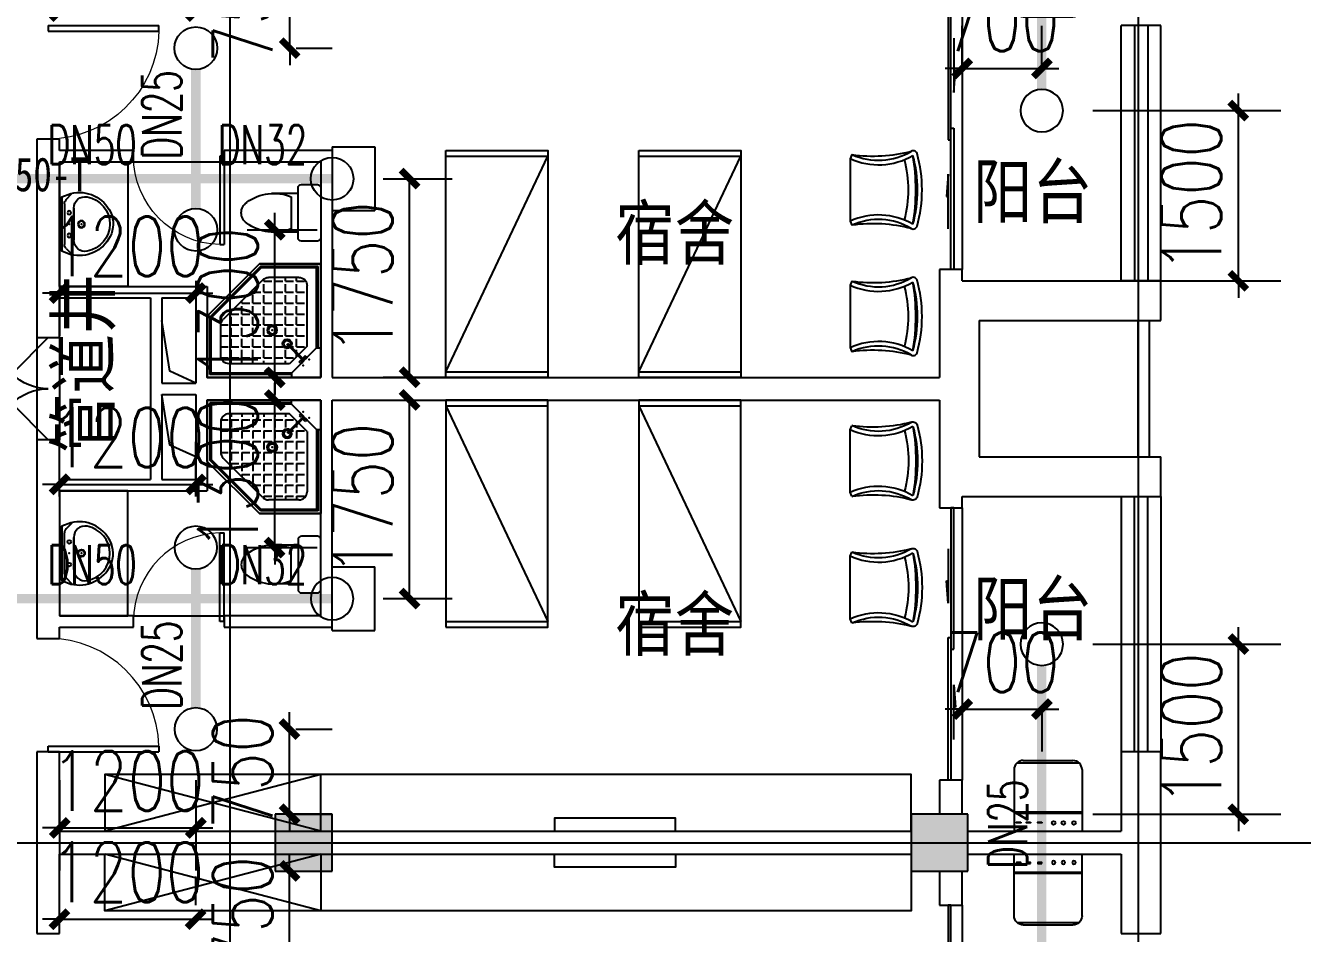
# Model space of a CAD drawing. Extents: x 0 to 2838408, y -923048 to 203859.
# Drawn here: x 2778163 to 2789409, y -637341 to -629341 of the extents above; entities that cross this region are included whole.
import ezdxf
from ezdxf.enums import TextEntityAlignment as Align

# ---------------------------------------------------------------- set-up
doc = ezdxf.new("R2010")
doc.units = 0
doc.header["$LTSCALE"] = 1000
for name, color, linetype in [('A-Fixt', 81, 'Continuous'), ('CLAYER', 7, 'Continuous'), ('COLUMN', 9, 'Continuous'), ('DOOR_FIRE', 4, 'Continuous'), ('DOTE', 8, 'Continuous'), ('E2-栏杆', 92, 'Continuous'), ('EQUIP_喷头', 7, 'Continuous'), ('PIPE-喷淋', 6, 'Continuous'), ('PUB_HATCH', 8, 'Continuous'), ('PUB_TEXT', 7, 'Continuous'), ('TEXT_喷淋', 7, 'Continuous'), ('TWT_DIM', 3, 'Continuous'), ('WALL', 9, 'Continuous'), ('WINDOW', 4, 'Continuous'), ('XREF', 8, 'Continuous'), ('抗震支吊架', 2, 'Continuous'), ('洁具', 213, 'Continuous'), ('配景', 3, 'Continuous')]:
    doc.layers.add(name, color=color, linetype=linetype)
doc.styles.add('_TCH_DIM_T3', font='SIMPLEX', dxfattribs={"width": 0.75, "bigfont": 'HZTXT'})
doc.styles.add('_TWT_PIPEDN', font='SIMPLEX', dxfattribs={"width": 0.8, "height": 2.3, "bigfont": 'HZTXT'})
doc.styles.add('kzcad', font='', dxfattribs={"width": 0.8})
doc.styles.get("Standard").update_dxf_attribs({"font": 'geniso.shx', "bigfont": 'hztxt.shx'})
doc.styles.get('kzcad').set_extended_font_data('SimSun')
doc.dimstyles.new('_TWT_ARCH&&150', dxfattribs={"dimtxt": 525, "dimasz": 150, "dimexe": 375, "dimexo": 450, "dimgap": 150, "dimtad": 1, "dimdec": 0, "dimzin": 0, "dimdsep": 46, "dimtxsty": '_TCH_DIM_T3', "dimblk": 'ARCHTICK', "dimcen": 0.09, "dimclrt": 7, "dimazin": 2, "dimtfac": 1, "dimtdec": 0, "dimtix": 1, "dimtmove": 2, "dimatfit": 3, "dimfxl": 1, "dimtolj": 1, "dimtzin": 0, "dimarcsym": 0})

# ---------------------------------------------------------------- blocks, each defined once
blk = doc.blocks.new('1F平面-CAD导入_dwg_Drawing4_t3_dwg_$plan$00001613-474159-1F-927810-1F')
at = {"layer": '洁具'}
for p, q in [((-30, 250), (-170, 250)), ((-200, 170), (-430, 170)), ((-260, -140), (-260, 140)), ((-200, -170), (-200, -220)), ((-170, -250), (-30, -250))]:
    blk.add_line(p, q, dxfattribs=at)
for points in [[(-200, 220), (-200, 170), (-200, -170), (-430, -170)], [(0, -220), (0, 220)]]:
    blk.add_lwpolyline(points, dxfattribs=at)
for centre, radius, start, end in [((-170, 220), 30, 90, 180), ((-30, 220), 30, 0, 90), ((-413, -227), 398, 67.4505, 126.6381), ((-590, 0), 110, 123.4509, 236.5491), ((-413, 227), 398, 233.3619, 292.5495), ((-170, -220), 30, 180, 270), ((-30, -220), 30, 270, 0)]:
    blk.add_arc(centre, radius, start, end, dxfattribs=at)
blk = doc.blocks.new('$lvtry$00000169')
at = {"color": 0}
for p, q in [((259, -36), (259, 0)), ((259, -36), (36, -259)), ((259, -24), (976, -24)), ((259, -36), (964, -36)), ((964, -36), (976, -24)), ((964, -36), (964, -525)), ((976, -24), (976, -530)), ((276, -120), (120, -276)), ((144, -151), (291, -298)), ((151, -144), (298, -291)), ((183, -213), (205, -213)), ((220, -213), (243, -213)), ((270, -213), (270, -143)), ((270, -213), (340, -213)), ((276, -120), (808, -120)), ((366, -213), (366, -143)), ((366, -213), (436, -213)), ((462, -213), (462, -143)), ((462, -213), (532, -213)), ((558, -213), (558, -143)), ((558, -213), (628, -213)), ((655, -213), (655, -143)), ((655, -213), (725, -213)), ((751, -213), (751, -143)), ((751, -213), (821, -213)), ((847, -213), (847, -143)), ((847, -213), (880, -213)), ((880, -192), (880, -460)), ((36, -259), (0, -259)), ((24, -259), (24, -976)), ((36, -259), (36, -964)), ((120, -276), (120, -808)), ((120, -309), (147, -309)), ((173, -309), (173, -239)), ((173, -309), (243, -309)), ((173, -405), (173, -335)), ((270, -263), (270, -239)), ((270, -405), (270, -335)), ((334, -309), (340, -309)), ((366, -309), (366, -239)), ((366, -309), (436, -309)), ((366, -405), (366, -335)), ((462, -309), (462, -239)), ((462, -309), (532, -309)), ((462, -405), (462, -335)), ((558, -309), (558, -239)), ((558, -309), (628, -309)), ((558, -405), (558, -335)), ((655, -309), (655, -239)), ((655, -309), (725, -309)), ((655, -405), (655, -335)), ((751, -309), (751, -239)), ((751, -309), (821, -309)), ((751, -405), (751, -335)), ((847, -309), (847, -239)), ((847, -309), (880, -309)), ((847, -405), (847, -335)), ((120, -405), (147, -405)), ((173, -405), (243, -405)), ((173, -501), (173, -431)), ((270, -405), (340, -405)), ((270, -501), (270, -431)), ((366, -405), (379, -405)), ((366, -501), (366, -431)), ((462, -405), (532, -405)), ((462, -501), (462, -431)), ((558, -405), (628, -405)), ((558, -501), (558, -431)), ((655, -405), (725, -405)), ((655, -501), (655, -431)), ((751, -405), (821, -405)), ((751, -501), (751, -431)), ((847, -405), (880, -405)), ((847, -501), (847, -431)), ((120, -501), (147, -501)), ((173, -501), (243, -501)), ((173, -598), (173, -528)), ((270, -501), (340, -501)), ((270, -598), (270, -528)), ((366, -501), (436, -501)), ((366, -598), (366, -528)), ((462, -501), (532, -501)), ((462, -598), (462, -528)), ((859, -511), (511, -859)), ((964, -525), (525, -964)), ((976, -530), (530, -976)), ((558, -501), (628, -501)), ((558, -598), (558, -528)), ((655, -501), (725, -501)), ((655, -598), (655, -528)), ((751, -501), (821, -501)), ((751, -598), (751, -528)), ((847, -501), (867, -501)), ((964, -525), (976, -530)), ((120, -598), (147, -598)), ((173, -598), (243, -598)), ((173, -694), (173, -624)), ((270, -598), (340, -598)), ((270, -694), (270, -624)), ((366, -598), (436, -598)), ((366, -694), (366, -624)), ((462, -598), (532, -598)), ((462, -694), (462, -624)), ((558, -598), (628, -598)), ((558, -694), (558, -624)), ((655, -598), (725, -598)), ((655, -694), (655, -624)), ((751, -598), (773, -598)), ((120, -694), (147, -694)), ((173, -694), (243, -694)), ((173, -790), (173, -720)), ((270, -694), (340, -694)), ((270, -790), (270, -720)), ((366, -694), (436, -694)), ((366, -790), (366, -720)), ((462, -694), (532, -694)), ((462, -790), (462, -720)), ((558, -694), (628, -694)), ((558, -790), (558, -720)), ((655, -694), (676, -694)), ((120, -790), (147, -790)), ((173, -790), (243, -790)), ((173, -878), (173, -816)), ((192, -880), (460, -880)), ((270, -790), (340, -790)), ((270, -880), (270, -816)), ((366, -790), (436, -790)), ((366, -880), (366, -816)), ((462, -790), (532, -790)), ((462, -880), (462, -816)), ((558, -790), (580, -790)), ((36, -964), (24, -976)), ((24, -976), (530, -976)), ((36, -964), (525, -964)), ((525, -964), (530, -976))]:
    blk.add_line(p, q, dxfattribs=at)
blk.add_lwpolyline([(0, 0), (0, -1000), (540, -1000), (1000, -540), (1000, 0)], close=True)
for points in [[(0, 0), (0, -1000)], [(0, 0), (1000, 0)], [(1000, 0), (1000, -540)], [(136, -190), (148, -178), (132, -162), (121, -174)], [(190, -136), (178, -148), (162, -132), (174, -121)], [(1000, -540), (540, -1000)], [(0, -1000), (540, -1000)]]:
    blk.add_lwpolyline(points, close=True, dxfattribs=at)
for radius in [43.8, 31.1]:
    blk.add_circle((416, -428), radius, dxfattribs=at)
for centre, radius, start, end in [((808, -192), 72, 0, 90), ((296, -296), 40.6, 142.583, 128.4197), ((296, -296), 28.6, 145.828, 125.6599), ((808, -460), 72, 315, 0), ((192, -808), 72, 180, 270), ((460, -808), 72, 270, 315)]:
    blk.add_arc(centre, radius, start, end, dxfattribs=at)
for p in [(156, -102, 0), (103, -156, 0), (416, -428, 0)]:
    blk.add_point(p, dxfattribs=at)
blk = doc.blocks.new('$lvtry$00000178')
at = {"color": 0}
for p, q in [((-238, 0), (238, 0)), ((-214, -36), (-272, -91)), ((-180, -23), (180, -23)), ((-142, -105), (140, -105)), ((140, -105), (-142, -105)), ((216, -37), (268, -91))]:
    blk.add_line(p, q, dxfattribs=at)
blk.add_lwpolyline([(-104, -430, 0.224698), (110, -425, 0.348046), (269, -79), (239, 0), (-241, 0), (-271, -79, 0.356844)], format="xyb", close=True, dxfattribs=at)
for centre, radius in [((-100, -65), 16.3), ((100, -65), 16.3), ((1, -172), 31.6)]:
    blk.add_circle(centre, radius, dxfattribs=at)
at = {"color": 0, "lineweight": 13}
blk.add_circle((1, -172), 23, dxfattribs=at)
at = {"color": 0}
for centre, radius, start, end in [((-142, -205), 100, 90, 190.5602), ((-180, -73), 50, 90, 133.181), ((140, -205), 100, 349.4398, 90), ((180, -73), 50, 44.5607, 90), ((-1, -179), 243, 190.5602, 349.4398)]:
    blk.add_arc(centre, radius, start, end, dxfattribs=at)
for p in [(0, -65), (1, -172)]:
    blk.add_point(p, dxfattribs=at)
blk = doc.blocks.new('A$C70365C93')
at = {"layer": '洁具'}
blk.add_lwpolyline([(-1900, 2300), (-1900, 1700), (-800, 1700), (-800, 2300)], close=True, dxfattribs=at)
blk.add_blockref('$lvtry$00000178', (-1350, 2280), dxfattribs=at)
at = {"layer": '洁具', "rotation": 180}
blk.add_blockref('$lvtry$00000169', (0, 0), dxfattribs=at)
at = {"layer": '洁具', "extrusion": (0, 0, -1), "xscale": -1, "zscale": -1, "rotation": 90}
blk.add_blockref('1F平面-CAD导入_dwg_Drawing4_t3_dwg_$plan$00001613-474159-1F-927810-1F', (1450, 0), dxfattribs=at)
blk = doc.blocks.new('单人床')
at = {"layer": 'A-Fixt'}
for p, q in [((47774, 13973), (48674, 13973)), ((47774, 12073), (48674, 13973)), ((47774, 12073), (48674, 12073))]:
    blk.add_line(p, q, dxfattribs=at)
blk.add_lwpolyline([(47774, 14023), (48674, 14023), (48674, 12023), (47774, 12023), (47774, 14023)], dxfattribs=at)
blk = doc.blocks.new('CH_AP01')
for p, q in [((-311, 17), (-275, 0)), ((-275, 0), (275, 0)), ((275, 0), (311, 17))]:
    blk.add_line(p, q)
for centre, radius, start, end in [((-307, 555), 37.8, 100.1859, 202.8359), ((0, -579), 1213, 74.7104, 105.2896), ((0, -579), 1173, 75.0287, 104.9713), ((0, -1278), 1857, 80.611, 99.389), ((307, 555), 37.8, 337.1641, 79.8141), ((-1658, 202), 1360, 352.1659, 14.4283), ((-824, 250), 563, 335.5038, 31.0903), ((-824, 250), 603, 335.5038, 30.2691), ((0, -579), 1093, 75.8767, 104.1233), ((824, 250), 603, 149.7309, 204.4962), ((824, 250), 563, 148.9097, 204.4962), ((1658, 202), 1360, 165.5717, 187.8341)]:
    blk.add_arc(centre, radius, start, end)
blk = doc.blocks.new('A$C61295E98')
at = {"color": 3}
for p, q in [((544, 598), (0, 598)), ((0, 598), (0, 0)), ((161, 598), (161, 0)), ((170, 0), (170, 598)), ((603, 572), (603, 26)), ((624, 518), (624, 80)), ((544, 0), (0, 0))]:
    blk.add_line(p, q, dxfattribs=at)
for points in [[(82, 540), (75, 540), (75, 577), (82, 577)], [(82, 453), (75, 453), (75, 490), (82, 490)], [(82, 353), (75, 353), (75, 389), (82, 389)]]:
    blk.add_lwpolyline(points, close=True, dxfattribs=at)
for centre in [(74, 250), (74, 164), (74, 71)]:
    blk.add_circle(centre, 15.7, dxfattribs=at)
for centre, start, end in [((544, 518), 360, 90), ((544, 80), 270, 0)]:
    blk.add_arc(centre, 80, start, end, dxfattribs=at)
blk = doc.blocks.new('宿舍')
at = {"layer": 'A-Fixt'}
for p, q in [((47854, 13802), (48354, 15702)), ((48354, 13802), (47854, 15702)), ((47854, 13802), (48354, 13802))]:
    blk.add_line(p, q, dxfattribs=at)
for points in [[(47854, 8602), (48354, 8602), (48354, 15702), (47854, 15702)], [(47854, 10676), (47970, 10676), (47970, 11743), (47854, 11743)]]:
    blk.add_lwpolyline(points, close=True, dxfattribs=at)
at = {"xscale": -1, "rotation": 90}
for p in [(63677, 60475), (63677, 58775)]:
    blk.add_blockref('单人床', p, dxfattribs=at)
at = {"layer": 'A-Fixt', "xscale": -1, "rotation": 180}
for p in [(50002, 9140), (51117, 9140)]:
    blk.add_blockref('CH_AP01', p, dxfattribs=at)
at = {"layer": '配景', "color": 252}
blk.add_blockref('A$C61295E98', (47854, 7097), dxfattribs=at)
blk = doc.blocks.new('$DorLib2D$00000131')
at = {"color": 0, "linetype": 'Continuous'}
for p, q in [((0.15, 0.125), (0.2319, 0.1973)), ((0.2319, 0.1973), (0.2319, 0.125)), ((-0.5, 0.125), (-0.5, 0)), ((0.0192, 0.125), (-0.5, 0.125)), ((0.0192, 0), (0.0192, 0.125)), ((0.35, 0.125), (0.15, 0.125)), ((-0.5, 0), (0.0192, 0)), ((-0.024, 0), (0.5, 0)), ((-0.024, -0.125), (-0.024, 0)), ((0.5, 0), (0.5, -0.125)), ((-0.35, -0.125), (-0.15, -0.125)), ((-0.2319, -0.1973), (-0.2319, -0.125)), ((-0.15, -0.125), (-0.2319, -0.1973)), ((0.5, -0.125), (-0.024, -0.125))]:
    blk.add_line(p, q, dxfattribs=at)
blk = doc.blocks.new('$WINLIB2D$00000001')
at = {"color": 0}
for points in [[(-0.5, 0.5), (-0.5, -0.5)], [(-0.5, 0.5), (0.5, 0.5)], [(0.5, -0.5), (0.5, 0.5)], [(0.5, 0.1667), (-0.5, 0.1667)], [(0.5, -0.1667), (-0.5, -0.1667)], [(-0.5, -0.5), (0.5, -0.5)]]:
    blk.add_lwpolyline(points, dxfattribs=at)
blk = doc.blocks.new('$DorLib2D$00000116')
at = {"color": 0}
for p, q in [((-0.5, 0), (-0.146, 0.354)), ((0.5, 0), (0.146, 0.354))]:
    blk.add_line(p, q, dxfattribs=at)
for centre, start, end in [((-0.5, 0), 0, 45), ((0.5, 0), 135, 180)]:
    blk.add_arc(centre, 0.5, start, end, dxfattribs=at)
blk = doc.blocks.new('$DorLib2D$00000001')
for p, q in [((0.45, 0.975), (0.5, 0.975)), ((0.45, 0), (0.45, 0.975)), ((0.5, 0), (0.5, 0.975)), ((0.5, 0), (0.45, 0))]:
    blk.add_line(p, q)
at = {"lineweight": 13}
blk.add_arc((0.475, 0), 0.975, 91.4693, 180, dxfattribs=at)
blk = doc.blocks.new('4F1')
at = {"layer": 'PUB_HATCH'}
for points in [[(2444816.7, -636291.3), (2444316.7, -636291.3), (2444316.7, -636791.3), (2444816.7, -636791.3)], [(2450416.7, -636291.3), (2449916.7, -636291.3), (2449916.7, -636791.3), (2450416.7, -636791.3)]]:
    blk.add_hatch(color=256, dxfattribs=at).paths.add_polyline_path(points)
for points in [[(2443616.7, -632491.3), (2443386.5, -632387.7), (2443316.7, -631941.3)], [(2443616.7, -633141.3), (2443386.5, -633037.7), (2443316.7, -632591.3)]]:
    blk.add_lwpolyline(points)
at = {"layer": 'COLUMN'}
for p, q in [((2444816.7, -636291.3), (2444316.7, -636291.3)), ((2444316.7, -636291.3), (2444316.7, -636791.3)), ((2444816.7, -636791.3), (2444816.7, -636291.3)), ((2450416.7, -636291.3), (2449916.7, -636291.3)), ((2449916.7, -636291.3), (2449916.7, -636791.3)), ((2450416.7, -636791.3), (2450416.7, -636291.3)), ((2444316.7, -636791.3), (2444816.7, -636791.3)), ((2449916.7, -636791.3), (2450416.7, -636791.3))]:
    blk.add_line(p, q, dxfattribs=at)
at = {"layer": 'DOOR_FIRE'}
for p, q in [((2442216.7, -632091.3), (2442216.7, -632991.3)), ((2442416.7, -632091.3), (2442416.7, -632991.3))]:
    blk.add_line(p, q, dxfattribs=at)
at = {"layer": 'DOTE'}
for p, q in [((2443916.7, -606941.3), (2443916.7, -690141.3)), ((2451916.7, -606941.3), (2451916.7, -690141.3)), ((2435862.3, -636541.3), (2453916.7, -636541.3))]:
    blk.add_line(p, q, dxfattribs=at)
at = {"layer": 'E2-栏杆'}
for points in [[(2451916.7, -633141.3), (2451916.7, -631941.3)], [(2452016.7, -633141.3), (2452016.7, -631941.3)]]:
    blk.add_lwpolyline(points, dxfattribs=at)
at = {"layer": 'WALL'}
for p, q in [((2442416.7, -630341.3), (2442216.7, -630341.3)), ((2442216.7, -630341.3), (2442216.7, -630441.3)), ((2442416.7, -630441.3), (2442416.7, -630341.3)), ((2442216.7, -630441.3), (2442216.7, -631641.3)), ((2443066.7, -630441.3), (2442416.7, -630441.3)), ((2443066.7, -630541.3), (2443066.7, -630441.3)), ((2444816.7, -630441.3), (2443866.7, -630441.3)), ((2443866.7, -630441.3), (2443866.7, -630541.3)), ((2444816.7, -630441.3), (2444816.7, -632441.3)), ((2442416.7, -630541.3), (2442416.7, -631641.3)), ((2442416.7, -630541.3), (2443066.7, -630541.3)), ((2443866.7, -630541.3), (2444716.7, -630541.3)), ((2444716.7, -630541.3), (2444716.7, -632441.3)), ((2450366.7, -631491.3), (2450166.7, -631491.3)), ((2450166.7, -631491.3), (2450166.7, -631841.3)), ((2450366.7, -631591.3), (2450366.7, -631491.3)), ((2442216.7, -631641.3), (2442216.7, -632091.3)), ((2442416.7, -631641.3), (2443216.7, -631641.3)), ((2443216.7, -631641.3), (2443716.7, -631641.3)), ((2443716.7, -631641.3), (2443716.7, -632441.3)), ((2450366.7, -631591.3), (2451766.7, -631591.3)), ((2452116.7, -631591.3), (2451766.7, -631591.3)), ((2452116.7, -631941.3), (2452116.7, -631591.3)), ((2442416.7, -632091.3), (2442416.7, -631741.3)), ((2442416.7, -631741.3), (2443216.7, -631741.3)), ((2443216.7, -631741.3), (2443216.7, -632541.3)), ((2443316.7, -631741.3), (2443616.7, -631741.3)), ((2443316.7, -631741.3), (2443316.7, -632491.3)), ((2443616.7, -631741.3), (2443616.7, -632491.3)), ((2450166.7, -631841.3), (2450166.7, -632441.3)), ((2450516.7, -631941.3), (2450516.7, -632541.3)), ((2450516.7, -631941.3), (2452116.7, -631941.3)), ((2442216.7, -632091.3), (2442416.7, -632091.3)), ((2443716.7, -632441.3), (2444716.7, -632441.3)), ((2444816.7, -632441.3), (2450166.7, -632441.3)), ((2443216.7, -632541.3), (2443216.7, -633341.3)), ((2443316.7, -632491.3), (2443616.7, -632491.3)), ((2443316.7, -632591.3), (2443316.7, -633341.3)), ((2443316.7, -632591.3), (2443616.7, -632591.3)), ((2443616.7, -632591.3), (2443616.7, -633341.3)), ((2450516.7, -632541.3), (2450516.7, -633141.3)), ((2443716.7, -632641.3), (2443716.7, -633441.3)), ((2443716.7, -632641.3), (2444716.7, -632641.3)), ((2444716.7, -634541.3), (2444716.7, -632641.3)), ((2444816.7, -634641.3), (2444816.7, -632641.3)), ((2444816.7, -632641.3), (2450166.7, -632641.3)), ((2450166.7, -632641.3), (2450166.7, -633241.3)), ((2442416.7, -632991.3), (2442216.7, -632991.3)), ((2442216.7, -632991.3), (2442216.7, -633441.3)), ((2442416.7, -633341.3), (2442416.7, -632991.3)), ((2450516.7, -633141.3), (2452116.7, -633141.3)), ((2452116.7, -633491.3), (2452116.7, -633141.3)), ((2450166.7, -633241.3), (2450166.7, -633591.3)), ((2442416.7, -633341.3), (2443216.7, -633341.3)), ((2443316.7, -633341.3), (2443616.7, -633341.3)), ((2442216.7, -633441.3), (2442216.7, -634641.3)), ((2442416.7, -633441.3), (2442416.7, -634541.3)), ((2442416.7, -633441.3), (2443216.7, -633441.3)), ((2443216.7, -633441.3), (2443716.7, -633441.3)), ((2450366.7, -633591.3), (2450366.7, -633491.3)), ((2450366.7, -633491.3), (2451766.7, -633491.3)), ((2451766.7, -633491.3), (2452116.7, -633491.3)), ((2450166.7, -633591.3), (2450366.7, -633591.3)), ((2443066.7, -634541.3), (2442416.7, -634541.3)), ((2443066.7, -634641.3), (2443066.7, -634541.3)), ((2444716.7, -634541.3), (2443866.7, -634541.3)), ((2443866.7, -634541.3), (2443866.7, -634641.3)), ((2442216.7, -634641.3), (2442216.7, -634741.3)), ((2442416.7, -634641.3), (2443066.7, -634641.3)), ((2442416.7, -634741.3), (2442416.7, -634641.3)), ((2443866.7, -634641.3), (2444816.7, -634641.3)), ((2442216.7, -634741.3), (2442416.7, -634741.3)), ((2442416.7, -635741.3), (2442216.7, -635741.3)), ((2442216.7, -635741.3), (2442216.7, -636541.3)), ((2442416.7, -636441.3), (2442416.7, -635741.3)), ((2452116.7, -635741.3), (2451766.7, -635741.3)), ((2451766.7, -635741.3), (2451766.7, -636441.3)), ((2452116.7, -636541.3), (2452116.7, -635741.3)), ((2450366.7, -635991.3), (2450166.7, -635991.3)), ((2450166.7, -635991.3), (2450166.7, -636291.3)), ((2450366.7, -636291.3), (2450366.7, -635991.3)), ((2442416.7, -636441.3), (2444316.7, -636441.3)), ((2444816.7, -636441.3), (2449916.7, -636441.3)), ((2450416.7, -636441.3), (2451766.7, -636441.3)), ((2442216.7, -636541.3), (2442216.7, -637341.3)), ((2442416.7, -637341.3), (2442416.7, -636641.3)), ((2442416.7, -636641.3), (2444316.7, -636641.3)), ((2444816.7, -636641.3), (2449916.7, -636641.3)), ((2450416.7, -636641.3), (2451766.7, -636641.3)), ((2451766.7, -636641.3), (2451766.7, -637341.3)), ((2452116.7, -637341.3), (2452116.7, -636541.3)), ((2450166.7, -636791.3), (2450166.7, -637091.3)), ((2450366.7, -637091.3), (2450366.7, -636791.3)), ((2450166.7, -637091.3), (2450366.7, -637091.3)), ((2442216.7, -637341.3), (2442416.7, -637341.3)), ((2451766.7, -637341.3), (2452116.7, -637341.3))]:
    blk.add_line(p, q, dxfattribs=at)
at = {"layer": 'WINDOW'}
for p, q in [((2450366.7, -629091.3), (2450366.7, -631491.3)), ((2443066.7, -630541.3), (2443866.7, -630541.3)), ((2450366.7, -633591.3), (2450366.7, -635991.3)), ((2443066.7, -634541.3), (2443866.7, -634541.3)), ((2450366.7, -637091.3), (2450366.7, -639491.3))]:
    blk.add_line(p, q, dxfattribs=at)
at = {"xscale": -1, "rotation": 89.99999999992463}
for name, p in [('宿舍', (2458518.4, -580787.5)), ('A$C70365C93', (2444716.7, -632441.3)), ('宿舍', (2458518.4, -588787.5))]:
    blk.add_blockref(name, p, dxfattribs=at)
for name, p, rotation in [('A$C70365C93', (2444716.7, -632641.3), 89.99999999999997), ('宿舍', (2458518.4, -684295.1), 89.99999999594154)]:
    blk.add_blockref(name, p, dxfattribs=dict(rotation=rotation))
at = {"layer": 'DOOR_FIRE', "xscale": 900, "yscale": -900, "zscale": 200, "rotation": 269.9999999999852}
blk.add_blockref('$DorLib2D$00000116', (2442316.7, -632541.3), dxfattribs=at)
at = {"layer": 'WINDOW'}
for name, p, xscale, yscale, zscale, rotation in [('$DorLib2D$00000131', (2450266.7, -630291.3), -2400, 200, -2400, 270), ('$DorLib2D$00000001', (2442316.7, -629841.3), -1000, 1000, -1000, 270.000000000007), ('$WINLIB2D$00000001', (2451941.7, -630466.3), 2249.999999993481, 350, 2249.999999993481, 90), ('$WINLIB2D$00000001', (2451941.7, -634616.3), -2249.999999993481, 350, -2249.999999993481, 90), ('$DorLib2D$00000131', (2450266.7, -634791.3), 2400, 200, 2400, 270), ('$DorLib2D$00000001', (2442316.7, -635241.3), 1000, 1000, 1000, 269.999999999993), ('$DorLib2D$00000131', (2450266.7, -638291.3), -2400, 200, -2400, 270)]:
    blk.add_blockref(name, p, dxfattribs=dict(at, xscale=xscale, yscale=yscale, zscale=zscale, rotation=rotation))
at = {"layer": 'WINDOW', "xscale": 800, "zscale": 800}
for p, yscale in [((2443466.7, -630491.3), -800), ((2443466.7, -634591.3), 800)]:
    blk.add_blockref('$DorLib2D$00000001', p, dxfattribs=dict(at, yscale=yscale))
at = {"layer": 'CLAYER'}
blk.add_text('管道井', height=525, rotation=90, dxfattribs=at).set_placement((2442903.7, -633108.9))
at = {"layer": 'PUB_TEXT'}
for s, p in [('阳台', (2450461.5, -631083.5)), ('宿舍', (2447308.9, -631449.3)), ('阳台', (2450461.5, -634759)), ('宿舍', (2447308.9, -634894.7))]:
    blk.add_text(s, height=525, dxfattribs=at).set_placement(p)
blk = doc.blocks.new('_ArchTick')
at = {"color": 0, "linetype": 'ByBlock', "const_width": 0.4}
blk.add_lwpolyline([(-0.5, -0.5), (0.5, 0.5)], dxfattribs=at)
blk = doc.blocks.new('*D2802')
at = {"layer": 'Defpoints', "color": 0, "linetype": 'ByBlock', "transparency": 16777216}
for p in [(2780094, -636791), (2780488, -636791), (2780094, -637541)]:
    blk.add_point(p, dxfattribs=at)
at = {"layer": 'TWT_DIM', "color": 0, "linetype": 'ByBlock', "lineweight": -2, "transparency": 16777216}
for p, q in [((2780488, -636791), (2780488, -636641)), ((2780488, -637541), (2780488, -636791)), ((2780544, -636791), (2780863, -636791)), ((2780488, -637541), (2780488, -637691)), ((2780544, -637541), (2780863, -637541))]:
    blk.add_line(p, q, dxfattribs=at)
at = {"layer": 'TWT_DIM', "color": 0, "linetype": 'ByBlock', "lineweight": -2, "transparency": 16777216, "xscale": 150, "yscale": 150, "zscale": 150}
for p, rotation in [((2780488, -636791), 270), ((2780488, -637541), 90)]:
    blk.add_blockref('_ArchTick', p, dxfattribs=dict(at, rotation=rotation))
at = {"layer": 'TWT_DIM', "color": 7, "linetype": 'ByBlock', "transparency": 16777216, "insert": (2780075, -637166), "char_height": 525, "attachment_point": 5, "rotation": 90, "style": '_TCH_DIM_T3'}
blk.add_mtext('\\A1;750', dxfattribs=at)
blk = doc.blocks.new('*D2804')
at = {"layer": 'Defpoints', "color": 0, "linetype": 'ByBlock', "transparency": 16777216}
for p in [(2779661, -637215), (2778461, -637541), (2779661, -637541)]:
    blk.add_point(p, dxfattribs=at)
at = {"layer": 'TWT_DIM', "color": 0, "linetype": 'ByBlock', "lineweight": -2, "transparency": 16777216}
for p, q in [((2778461, -637091), (2778461, -636840)), ((2779661, -637091), (2779661, -636840)), ((2778461, -637215), (2778311, -637215)), ((2778461, -637215), (2779661, -637215)), ((2779661, -637215), (2779811, -637215))]:
    blk.add_line(p, q, dxfattribs=at)
at = {"layer": 'TWT_DIM', "color": 0, "linetype": 'ByBlock', "lineweight": -2, "transparency": 16777216, "xscale": 150, "yscale": 150, "zscale": 150}
blk.add_blockref('_ArchTick', (2778461, -637215), dxfattribs=at)
at = {"layer": 'TWT_DIM', "color": 0, "linetype": 'ByBlock', "lineweight": -2, "transparency": 16777216, "xscale": 150, "yscale": 150, "zscale": 150, "rotation": 180}
blk.add_blockref('_ArchTick', (2779661, -637215), dxfattribs=at)
at = {"layer": 'TWT_DIM', "color": 7, "linetype": 'ByBlock', "transparency": 16777216, "insert": (2779061, -636802), "char_height": 525, "attachment_point": 5, "style": '_TCH_DIM_T3'}
blk.add_mtext('\\A1;1200', dxfattribs=at)
blk = doc.blocks.new('*D2816')
at = {"layer": 'Defpoints', "color": 0, "linetype": 'ByBlock', "transparency": 16777216}
for p in [(2787113, -634791), (2788844, -634791), (2787113, -636291)]:
    blk.add_point(p, dxfattribs=at)
at = {"layer": 'TWT_DIM', "color": 0, "linetype": 'ByBlock', "lineweight": -2, "transparency": 16777216}
for p, q in [((2788844, -634791), (2788844, -634641)), ((2787563, -634791), (2789219, -634791)), ((2788844, -636291), (2788844, -634791)), ((2787563, -636291), (2789219, -636291)), ((2788844, -636291), (2788844, -636441))]:
    blk.add_line(p, q, dxfattribs=at)
at = {"layer": 'TWT_DIM', "color": 0, "linetype": 'ByBlock', "lineweight": -2, "transparency": 16777216, "xscale": 150, "yscale": 150, "zscale": 150}
for p, rotation in [((2788844, -634791), 270), ((2788844, -636291), 90)]:
    blk.add_blockref('_ArchTick', p, dxfattribs=dict(at, rotation=rotation))
at = {"layer": 'TWT_DIM', "color": 7, "linetype": 'ByBlock', "transparency": 16777216, "insert": (2788431, -635541), "char_height": 525, "attachment_point": 5, "rotation": 90, "style": '_TCH_DIM_T3'}
blk.add_mtext('\\A1;1500', dxfattribs=at)
blk = doc.blocks.new('*D2817')
at = {"layer": 'Defpoints', "color": 0, "linetype": 'ByBlock', "transparency": 16777216}
for p in [(2786413, -634891), (2787113, -634891), (2787113, -635364)]:
    blk.add_point(p, dxfattribs=at)
at = {"layer": 'TWT_DIM', "color": 0, "linetype": 'ByBlock', "lineweight": -2, "transparency": 16777216}
for p, q in [((2786413, -635364), (2786263, -635364)), ((2786413, -635341), (2786413, -635739)), ((2786413, -635364), (2787113, -635364)), ((2787113, -635341), (2787113, -635739)), ((2787113, -635364), (2787263, -635364))]:
    blk.add_line(p, q, dxfattribs=at)
at = {"layer": 'TWT_DIM', "color": 0, "linetype": 'ByBlock', "lineweight": -2, "transparency": 16777216, "xscale": 150, "yscale": 150, "zscale": 150}
blk.add_blockref('_ArchTick', (2786413, -635364), dxfattribs=at)
at = {"layer": 'TWT_DIM', "color": 0, "linetype": 'ByBlock', "lineweight": -2, "transparency": 16777216, "xscale": 150, "yscale": 150, "zscale": 150, "rotation": 180}
blk.add_blockref('_ArchTick', (2787113, -635364), dxfattribs=at)
at = {"layer": 'TWT_DIM', "color": 7, "linetype": 'ByBlock', "transparency": 16777216, "insert": (2786763, -634952), "char_height": 525, "attachment_point": 5, "style": '_TCH_DIM_T3'}
blk.add_mtext('\\A1;700', dxfattribs=at)
blk = doc.blocks.new('*D2818')
at = {"layer": 'Defpoints', "color": 0, "linetype": 'ByBlock', "transparency": 16777216}
for p in [(2787113, -629719), (2786413, -630191), (2787113, -630191)]:
    blk.add_point(p, dxfattribs=at)
at = {"layer": 'TWT_DIM', "color": 0, "linetype": 'ByBlock', "lineweight": -2, "transparency": 16777216}
for p, q in [((2786413, -629741), (2786413, -629344)), ((2787113, -629741), (2787113, -629344)), ((2786413, -629719), (2786263, -629719)), ((2786413, -629719), (2787113, -629719)), ((2787113, -629719), (2787263, -629719))]:
    blk.add_line(p, q, dxfattribs=at)
at = {"layer": 'TWT_DIM', "color": 0, "linetype": 'ByBlock', "lineweight": -2, "transparency": 16777216, "xscale": 150, "yscale": 150, "zscale": 150}
blk.add_blockref('_ArchTick', (2786413, -629719), dxfattribs=at)
at = {"layer": 'TWT_DIM', "color": 0, "linetype": 'ByBlock', "lineweight": -2, "transparency": 16777216, "xscale": 150, "yscale": 150, "zscale": 150, "rotation": 180}
blk.add_blockref('_ArchTick', (2787113, -629719), dxfattribs=at)
at = {"layer": 'TWT_DIM', "color": 7, "linetype": 'ByBlock', "transparency": 16777216, "insert": (2786763, -629306), "char_height": 525, "attachment_point": 5, "style": '_TCH_DIM_T3'}
blk.add_mtext('\\A1;700', dxfattribs=at)
blk = doc.blocks.new('*D2819')
at = {"layer": 'Defpoints', "color": 0, "linetype": 'ByBlock', "transparency": 16777216}
for p in [(2779663, -631141), (2780357, -631141), (2779663, -632441)]:
    blk.add_point(p, dxfattribs=at)
at = {"layer": 'TWT_DIM', "color": 0, "linetype": 'ByBlock', "lineweight": -2, "transparency": 16777216}
for p, q in [((2780357, -631141), (2780357, -630991)), ((2780113, -631141), (2780732, -631141)), ((2780357, -632441), (2780357, -631141)), ((2780113, -632441), (2780732, -632441)), ((2780357, -632441), (2780357, -632591))]:
    blk.add_line(p, q, dxfattribs=at)
at = {"layer": 'TWT_DIM', "color": 0, "linetype": 'ByBlock', "lineweight": -2, "transparency": 16777216, "xscale": 150, "yscale": 150, "zscale": 150}
for p, rotation in [((2780357, -631141), 270), ((2780357, -632441), 90)]:
    blk.add_blockref('_ArchTick', p, dxfattribs=dict(at, rotation=rotation))
at = {"layer": 'TWT_DIM', "color": 7, "linetype": 'ByBlock', "transparency": 16777216, "insert": (2779945, -631791), "char_height": 525, "attachment_point": 5, "rotation": 90, "style": '_TCH_DIM_T3'}
blk.add_mtext('\\A1;1300', dxfattribs=at)
blk = doc.blocks.new('*D2820')
at = {"layer": 'Defpoints', "color": 0, "linetype": 'ByBlock', "transparency": 16777216}
for p in [(2779663, -632641), (2780357, -632641), (2779663, -633941)]:
    blk.add_point(p, dxfattribs=at)
at = {"layer": 'TWT_DIM', "color": 0, "linetype": 'ByBlock', "lineweight": -2, "transparency": 16777216}
for p, q in [((2780357, -632641), (2780357, -632491)), ((2780113, -632641), (2780732, -632641)), ((2780357, -633941), (2780357, -632641)), ((2780113, -633941), (2780732, -633941)), ((2780357, -633941), (2780357, -634091))]:
    blk.add_line(p, q, dxfattribs=at)
at = {"layer": 'TWT_DIM', "color": 0, "linetype": 'ByBlock', "lineweight": -2, "transparency": 16777216, "xscale": 150, "yscale": 150, "zscale": 150}
for p, rotation in [((2780357, -632641), 270), ((2780357, -633941), 90)]:
    blk.add_blockref('_ArchTick', p, dxfattribs=dict(at, rotation=rotation))
at = {"layer": 'TWT_DIM', "color": 7, "linetype": 'ByBlock', "transparency": 16777216, "insert": (2779945, -633291), "char_height": 525, "attachment_point": 5, "rotation": 90, "style": '_TCH_DIM_T3'}
blk.add_mtext('\\A1;1300', dxfattribs=at)
blk = doc.blocks.new('*D2821')
at = {"layer": 'Defpoints', "color": 0, "linetype": 'ByBlock', "transparency": 16777216}
for p in [(2780863, -632641), (2781545, -632641), (2780863, -634391)]:
    blk.add_point(p, dxfattribs=at)
at = {"layer": 'TWT_DIM', "color": 0, "linetype": 'ByBlock', "lineweight": -2, "transparency": 16777216}
for p, q in [((2781313, -632641), (2781920, -632641)), ((2781545, -634391), (2781545, -632641)), ((2781313, -634391), (2781920, -634391))]:
    blk.add_line(p, q, dxfattribs=at)
at = {"layer": 'TWT_DIM', "color": 0, "linetype": 'ByBlock', "lineweight": -2, "transparency": 16777216, "xscale": 150, "yscale": 150, "zscale": 150}
for p, rotation in [((2781545, -632641), 90), ((2781545, -634391), 270)]:
    blk.add_blockref('_ArchTick', p, dxfattribs=dict(at, rotation=rotation))
at = {"layer": 'TWT_DIM', "color": 7, "linetype": 'ByBlock', "transparency": 16777216, "insert": (2781132, -633516), "char_height": 525, "attachment_point": 5, "rotation": 90, "style": '_TCH_DIM_T3'}
blk.add_mtext('\\A1;1750', dxfattribs=at)
blk = doc.blocks.new('*D2822')
at = {"layer": 'Defpoints', "color": 0, "linetype": 'ByBlock', "transparency": 16777216}
for p in [(2780094, -635541), (2780487, -635541), (2780094, -636291)]:
    blk.add_point(p, dxfattribs=at)
at = {"layer": 'TWT_DIM', "color": 0, "linetype": 'ByBlock', "lineweight": -2, "transparency": 16777216}
for p, q in [((2780487, -635541), (2780487, -635391)), ((2780487, -636291), (2780487, -635541)), ((2780544, -635541), (2780862, -635541)), ((2780487, -636291), (2780487, -636441)), ((2780544, -636291), (2780862, -636291))]:
    blk.add_line(p, q, dxfattribs=at)
at = {"layer": 'TWT_DIM', "color": 0, "linetype": 'ByBlock', "lineweight": -2, "transparency": 16777216, "xscale": 150, "yscale": 150, "zscale": 150}
for p, rotation in [((2780487, -635541), 270), ((2780487, -636291), 90)]:
    blk.add_blockref('_ArchTick', p, dxfattribs=dict(at, rotation=rotation))
at = {"layer": 'TWT_DIM', "color": 7, "linetype": 'ByBlock', "transparency": 16777216, "insert": (2780075, -635916), "char_height": 525, "attachment_point": 5, "rotation": 90, "style": '_TCH_DIM_T3'}
blk.add_mtext('\\A1;750', dxfattribs=at)
blk = doc.blocks.new('*D2823')
at = {"layer": 'Defpoints', "color": 0, "linetype": 'ByBlock', "transparency": 16777216}
for p in [(2779663, -633384), (2778463, -633941), (2779663, -633941)]:
    blk.add_point(p, dxfattribs=at)
at = {"layer": 'TWT_DIM', "color": 0, "linetype": 'ByBlock', "lineweight": -2, "transparency": 16777216}
for p, q in [((2778463, -633491), (2778463, -633009)), ((2779663, -633491), (2779663, -633009)), ((2778463, -633384), (2778313, -633384)), ((2778463, -633384), (2779663, -633384)), ((2779663, -633384), (2779813, -633384))]:
    blk.add_line(p, q, dxfattribs=at)
at = {"layer": 'TWT_DIM', "color": 0, "linetype": 'ByBlock', "lineweight": -2, "transparency": 16777216, "xscale": 150, "yscale": 150, "zscale": 150}
blk.add_blockref('_ArchTick', (2778463, -633384), dxfattribs=at)
at = {"layer": 'TWT_DIM', "color": 0, "linetype": 'ByBlock', "lineweight": -2, "transparency": 16777216, "xscale": 150, "yscale": 150, "zscale": 150, "rotation": 180}
blk.add_blockref('_ArchTick', (2779663, -633384), dxfattribs=at)
at = {"layer": 'TWT_DIM', "color": 7, "linetype": 'ByBlock', "transparency": 16777216, "insert": (2779063, -632971), "char_height": 525, "attachment_point": 5, "style": '_TCH_DIM_T3'}
blk.add_mtext('\\A1;1200', dxfattribs=at)
blk = doc.blocks.new('*D2824')
at = {"layer": 'Defpoints', "color": 0, "linetype": 'ByBlock', "transparency": 16777216}
for p in [(2778463, -635541), (2779663, -635541), (2779663, -636411)]:
    blk.add_point(p, dxfattribs=at)
at = {"layer": 'TWT_DIM', "color": 0, "linetype": 'ByBlock', "lineweight": -2, "transparency": 16777216}
for p, q in [((2778463, -635991), (2778463, -636786)), ((2779663, -635991), (2779663, -636786)), ((2778463, -636411), (2778313, -636411)), ((2778463, -636411), (2779663, -636411)), ((2779663, -636411), (2779813, -636411))]:
    blk.add_line(p, q, dxfattribs=at)
at = {"layer": 'TWT_DIM', "color": 0, "linetype": 'ByBlock', "lineweight": -2, "transparency": 16777216, "xscale": 150, "yscale": 150, "zscale": 150}
blk.add_blockref('_ArchTick', (2778463, -636411), dxfattribs=at)
at = {"layer": 'TWT_DIM', "color": 0, "linetype": 'ByBlock', "lineweight": -2, "transparency": 16777216, "xscale": 150, "yscale": 150, "zscale": 150, "rotation": 180}
blk.add_blockref('_ArchTick', (2779663, -636411), dxfattribs=at)
at = {"layer": 'TWT_DIM', "color": 7, "linetype": 'ByBlock', "transparency": 16777216, "insert": (2779063, -635998), "char_height": 525, "attachment_point": 5, "style": '_TCH_DIM_T3'}
blk.add_mtext('\\A1;1200', dxfattribs=at)
blk = doc.blocks.new('*D2825')
at = {"layer": 'Defpoints', "color": 0, "linetype": 'ByBlock', "transparency": 16777216}
for p in [(2780863, -630691), (2781545, -630691), (2780863, -632441)]:
    blk.add_point(p, dxfattribs=at)
at = {"layer": 'TWT_DIM', "color": 0, "linetype": 'ByBlock', "lineweight": -2, "transparency": 16777216}
for p, q in [((2781313, -630691), (2781920, -630691)), ((2781545, -632441), (2781545, -630691)), ((2781313, -632441), (2781920, -632441))]:
    blk.add_line(p, q, dxfattribs=at)
at = {"layer": 'TWT_DIM', "color": 0, "linetype": 'ByBlock', "lineweight": -2, "transparency": 16777216, "xscale": 150, "yscale": 150, "zscale": 150}
for p, rotation in [((2781545, -630691), 90), ((2781545, -632441), 270)]:
    blk.add_blockref('_ArchTick', p, dxfattribs=dict(at, rotation=rotation))
at = {"layer": 'TWT_DIM', "color": 7, "linetype": 'ByBlock', "transparency": 16777216, "insert": (2781132, -631566), "char_height": 525, "attachment_point": 5, "rotation": 90, "style": '_TCH_DIM_T3'}
blk.add_mtext('\\A1;1750', dxfattribs=at)
blk = doc.blocks.new('*D2826')
at = {"layer": 'Defpoints', "color": 0, "linetype": 'ByBlock', "transparency": 16777216}
for p in [(2780095, -628791), (2780489, -628791), (2780095, -629541)]:
    blk.add_point(p, dxfattribs=at)
at = {"layer": 'TWT_DIM', "color": 0, "linetype": 'ByBlock', "lineweight": -2, "transparency": 16777216}
for p, q in [((2780489, -628791), (2780489, -628641)), ((2780489, -629541), (2780489, -628791)), ((2780545, -628791), (2780864, -628791)), ((2780489, -629541), (2780489, -629691)), ((2780545, -629541), (2780864, -629541))]:
    blk.add_line(p, q, dxfattribs=at)
at = {"layer": 'TWT_DIM', "color": 0, "linetype": 'ByBlock', "lineweight": -2, "transparency": 16777216, "xscale": 150, "yscale": 150, "zscale": 150}
for p, rotation in [((2780489, -628791), 270), ((2780489, -629541), 90)]:
    blk.add_blockref('_ArchTick', p, dxfattribs=dict(at, rotation=rotation))
at = {"layer": 'TWT_DIM', "color": 7, "linetype": 'ByBlock', "transparency": 16777216, "insert": (2780076, -629166), "char_height": 525, "attachment_point": 5, "rotation": 90, "style": '_TCH_DIM_T3'}
blk.add_mtext('\\A1;750', dxfattribs=at)
blk = doc.blocks.new('*D2827')
at = {"layer": 'Defpoints', "color": 0, "linetype": 'ByBlock', "transparency": 16777216}
for p in [(2778463, -631141), (2779663, -631141), (2779663, -631699)]:
    blk.add_point(p, dxfattribs=at)
at = {"layer": 'TWT_DIM', "color": 0, "linetype": 'ByBlock', "lineweight": -2, "transparency": 16777216}
for p, q in [((2778463, -631591), (2778463, -632074)), ((2779663, -631591), (2779663, -632074)), ((2778463, -631699), (2778313, -631699)), ((2778463, -631699), (2779663, -631699)), ((2779663, -631699), (2779813, -631699))]:
    blk.add_line(p, q, dxfattribs=at)
at = {"layer": 'TWT_DIM', "color": 0, "linetype": 'ByBlock', "lineweight": -2, "transparency": 16777216, "xscale": 150, "yscale": 150, "zscale": 150}
blk.add_blockref('_ArchTick', (2778463, -631699), dxfattribs=at)
at = {"layer": 'TWT_DIM', "color": 0, "linetype": 'ByBlock', "lineweight": -2, "transparency": 16777216, "xscale": 150, "yscale": 150, "zscale": 150, "rotation": 180}
blk.add_blockref('_ArchTick', (2779663, -631699), dxfattribs=at)
at = {"layer": 'TWT_DIM', "color": 7, "linetype": 'ByBlock', "transparency": 16777216, "insert": (2779063, -631287), "char_height": 525, "attachment_point": 5, "style": '_TCH_DIM_T3'}
blk.add_mtext('\\A1;1200', dxfattribs=at)
blk = doc.blocks.new('*D2828')
at = {"layer": 'Defpoints', "color": 0, "linetype": 'ByBlock', "transparency": 16777216}
for p in [(2779663, -629215), (2778463, -629541), (2779663, -629541)]:
    blk.add_point(p, dxfattribs=at)
at = {"layer": 'TWT_DIM', "color": 0, "linetype": 'ByBlock', "lineweight": -2, "transparency": 16777216}
for p, q in [((2778463, -629091), (2778463, -628840)), ((2779663, -629091), (2779663, -628840)), ((2778463, -629215), (2778313, -629215)), ((2778463, -629215), (2779663, -629215)), ((2779663, -629215), (2779813, -629215))]:
    blk.add_line(p, q, dxfattribs=at)
at = {"layer": 'TWT_DIM', "color": 0, "linetype": 'ByBlock', "lineweight": -2, "transparency": 16777216, "xscale": 150, "yscale": 150, "zscale": 150}
blk.add_blockref('_ArchTick', (2778463, -629215), dxfattribs=at)
at = {"layer": 'TWT_DIM', "color": 0, "linetype": 'ByBlock', "lineweight": -2, "transparency": 16777216, "xscale": 150, "yscale": 150, "zscale": 150, "rotation": 180}
blk.add_blockref('_ArchTick', (2779663, -629215), dxfattribs=at)
at = {"layer": 'TWT_DIM', "color": 7, "linetype": 'ByBlock', "transparency": 16777216, "insert": (2779063, -628802), "char_height": 525, "attachment_point": 5, "style": '_TCH_DIM_T3'}
blk.add_mtext('\\A1;1200', dxfattribs=at)
blk = doc.blocks.new('*D2829')
at = {"layer": 'Defpoints', "color": 0, "linetype": 'ByBlock', "transparency": 16777216}
for p in [(2787113, -630091), (2788844, -630091), (2787113, -631591)]:
    blk.add_point(p, dxfattribs=at)
at = {"layer": 'TWT_DIM', "color": 0, "linetype": 'ByBlock', "lineweight": -2, "transparency": 16777216}
for p, q in [((2788844, -630091), (2788844, -629941)), ((2787563, -630091), (2789219, -630091)), ((2788844, -631591), (2788844, -630091)), ((2787563, -631591), (2789219, -631591)), ((2788844, -631591), (2788844, -631741))]:
    blk.add_line(p, q, dxfattribs=at)
at = {"layer": 'TWT_DIM', "color": 0, "linetype": 'ByBlock', "lineweight": -2, "transparency": 16777216, "xscale": 150, "yscale": 150, "zscale": 150}
for p, rotation in [((2788844, -630091), 270), ((2788844, -631591), 90)]:
    blk.add_blockref('_ArchTick', p, dxfattribs=dict(at, rotation=rotation))
at = {"layer": 'TWT_DIM', "color": 7, "linetype": 'ByBlock', "transparency": 16777216, "insert": (2788431, -630841), "char_height": 525, "attachment_point": 5, "rotation": 90, "style": '_TCH_DIM_T3'}
blk.add_mtext('\\A1;1500', dxfattribs=at)
blk = doc.blocks.new('$TwtSys$00000125')
blk.add_circle((0, 0, 0), 1)
blk = doc.blocks.new('$TwtSys$00000131')
for p, q in [((-1.5, 0), (-1.5, 2)), ((-1.5, 2), (1.5, 2)), ((1.5, 0, 0), (1.5, 2, 0)), ((-1.5, 0), (-1, 0)), ((1, 0, 0), (1.5, 0, 0))]:
    blk.add_line(p, q)
blk.add_circle((0, 0), 1)

msp = doc.modelspace()

# ---------------------------------------------------------------- linework, layer by layer
at = {"layer": 'PIPE-喷淋', "linetype": 'ByBlock', "ltscale": 1.5, "const_width": 82.5}
for points in [[(2787112.5, -629903.8), (2787112.5, -627128.8)], [(2779662.5, -629728.8), (2779662.5, -630691.3)], [(2779662.5, -630691.3), (2777862.5, -630691.3)], [(2780862.5, -630691.3), (2779662.5, -630691.3)], [(2779662.5, -630691.3), (2779662.5, -630953.8)], [(2779662.5, -634128.8), (2779662.5, -634391.3)], [(2779662.5, -634391.3), (2777862.5, -634391.3)], [(2780862.5, -634391.3), (2779662.5, -634391.3)], [(2779662.5, -634391.3), (2779662.5, -635353.8)], [(2787112.5, -637753.8), (2787112.5, -634978.8)]]:
    msp.add_lwpolyline(points, dxfattribs=at)

# ---------------------------------------------------------------- block references
at = {"layer": 'EQUIP_喷头', "linetype": 'ByBlock', "xscale": 187.5, "zscale": 187.5}
for name, p, yscale, rotation in [('$TwtSys$00000125', (2779662.5, -629541.3), 187.5, 270), ('$TwtSys$00000131', (2780862.5, -630691.3), 187.5, 270), ('$TwtSys$00000125', (2779662.5, -631141.3), 187.5, 270), ('$TwtSys$00000125', (2779662.5, -633941.3), -187.5, 89.99999999999999), ('$TwtSys$00000131', (2780862.5, -634391.3), -187.5, 89.99999999999999), ('$TwtSys$00000125', (2779662.5, -635541.3), -187.5, 89.99999999999999)]:
    msp.add_blockref(name, p, dxfattribs=dict(at, yscale=yscale, rotation=rotation))
at = {"layer": 'EQUIP_喷头', "linetype": 'ByBlock', "xscale": 187.5, "yscale": -187.5, "zscale": 187.5}
for p in [(2787112.5, -630091.3), (2787112.5, -634791.3)]:
    msp.add_blockref('$TwtSys$00000125', p, dxfattribs=at)
at = {"layer": 'XREF'}
msp.add_blockref('4F1', (336045.8, 0), dxfattribs=at)

# ---------------------------------------------------------------- texts
at = {"layer": 'TEXT_喷淋', "color": 251, "linetype": 'ByBlock', "style": '_TWT_PIPEDN', "width": 0.64}
for s, rotation, p in [('DN25', 90, (2779535, -630521.1)), ('DN50', 360, (2778357.7, -634263.8)), ('DN32', 360, (2779857.7, -634263.8)), ('DN25', 90, (2779535, -635371.1)), ('DN25', 90, (2786985, -636771.1))]:
    msp.add_text(s, height=345, rotation=rotation, dxfattribs=at).set_placement(p)
for s, p in [('DN50', (2778357.7, -630563.8)), ('DN32', (2779857.7, -630563.8))]:
    msp.add_text(s, height=345, dxfattribs=at).set_placement(p)
at = {"layer": '抗震支吊架', "color": 4, "style": 'kzcad', "width": 0.8}
msp.add_text('KZS-DN150-T', height=300, rotation=359.88539, dxfattribs=at).set_placement((2777822.8, -630801.3), align=Align.CENTER)

# ---------------------------------------------------------------- dimensions: what is measured, and where the dimension line sits
at = {"layer": 'TWT_DIM', "linetype": 'ByBlock'}
for p1, p2, distance, picture, middle in [((2778462.5, -629541.3), (2779662.5, -629541.3), 326.4, '*D2828', (2779062.5, -628802.4)), ((2780095.3, -629541.3), (2780095.3, -628791.3), -393.4, '*D2826', (2780076.2, -629166.3)), ((2786412.5, -630191.3), (2787112.5, -630191.3), 472.8, '*D2818', (2786762.5, -629306)), ((2787112.5, -631591.3), (2787112.5, -630091.3), -1731.1, '*D2829', (2788431.1, -630841.3)), ((2780862.5, -632441.3), (2780862.5, -630691.3), -682.4, '*D2825', (2781132.4, -631566.3)), ((2778462.5, -631141.3), (2779662.5, -631141.3), -557.7, '*D2827', (2779062.5, -631286.5)), ((2779662.5, -632441.3), (2779662.5, -631141.3), -694.8, '*D2819', (2779944.9, -631791.3)), ((2779662.5, -633941.3), (2779662.5, -632641.3), -694.8, '*D2820', (2779944.9, -633291.3)), ((2780862.5, -634391.3), (2780862.5, -632641.3), -682.4, '*D2821', (2781132.4, -633516.3)), ((2778462.5, -633941.3), (2779662.5, -633941.3), 557.7, '*D2823', (2779062.5, -632971.1)), ((2786412.5, -634891.3), (2787112.5, -634891.3), -472.8, '*D2817', (2786762.5, -634951.6)), ((2787112.5, -636291.3), (2787112.5, -634791.3), -1731.1, '*D2816', (2788431.1, -635541.3)), ((2780093.7, -636291.3), (2780093.7, -635541.3), -393.4, '*D2822', (2780074.5, -635916.3)), ((2778462.5, -635541.3), (2779662.5, -635541.3), -869.3, '*D2824', (2779062.5, -635998.1)), ((2778461.4, -637541.3), (2779661.4, -637541.3), 326.4, '*D2804', (2779061.4, -636802.4)), ((2780094.2, -637541.3), (2780094.2, -636791.3), -393.4, '*D2802', (2780075, -637166.3))]:
    dim = msp.add_aligned_dim(p1=p1, p2=p2, distance=distance, dimstyle='_TWT_ARCH&&150', dxfattribs=at)
    dim.commit()
    dim.dimension.update_dxf_attribs({"geometry": picture, "text_midpoint": middle})

doc.saveas('drawing.dxf')
